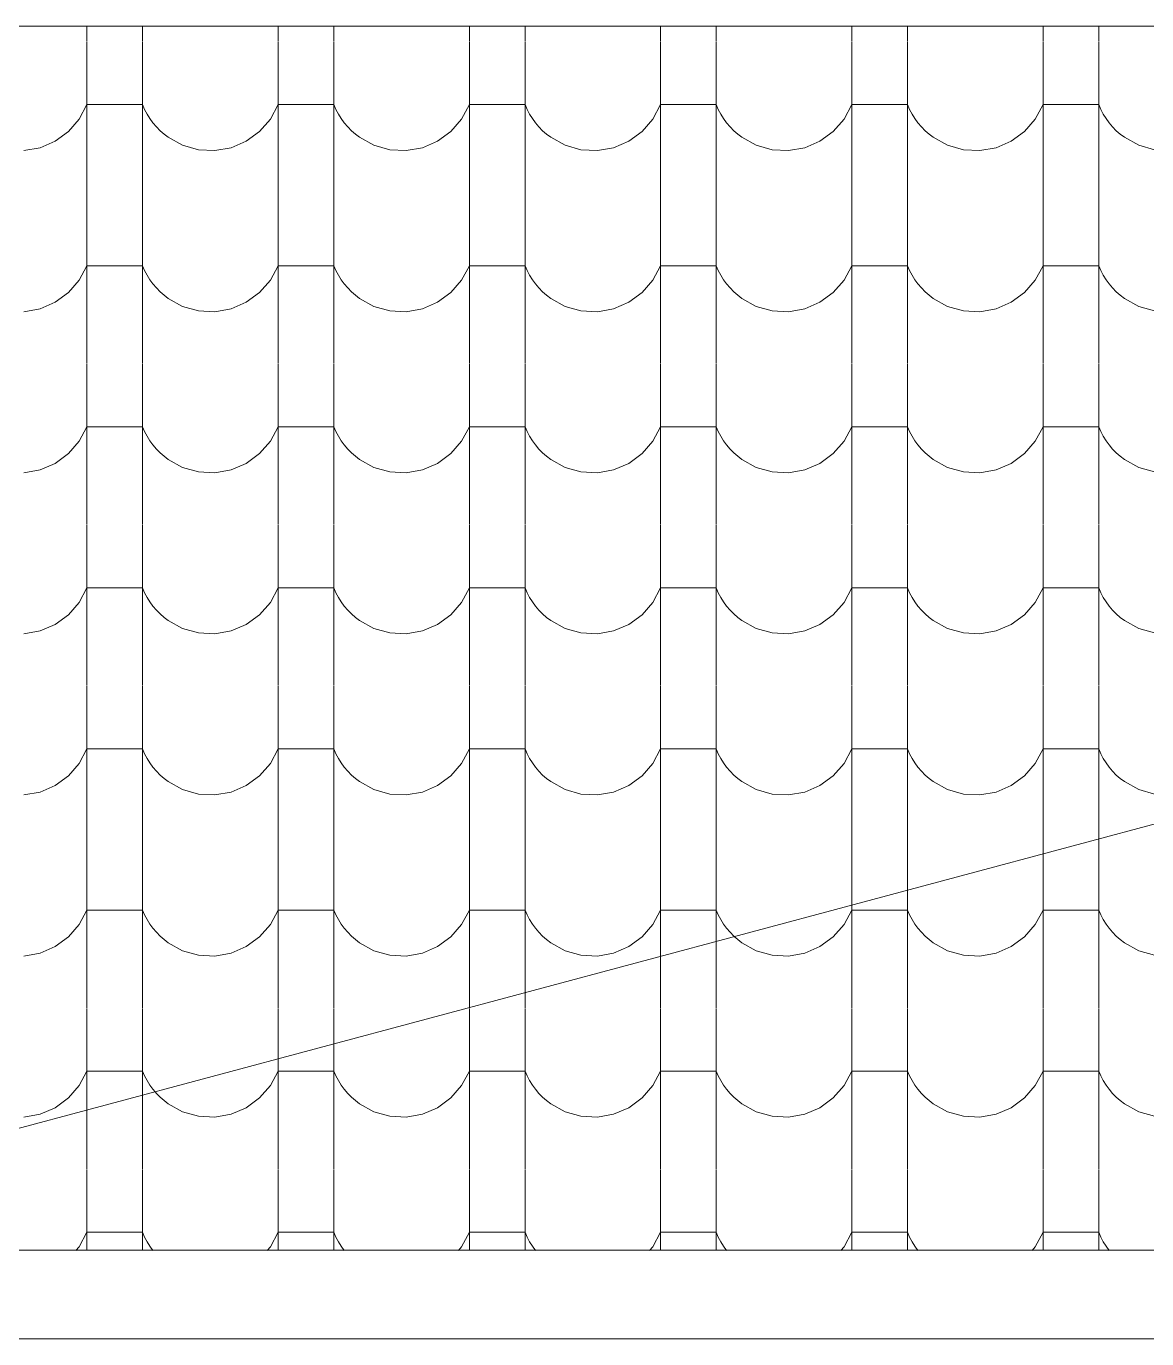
# Model space of a CAD drawing. Header units: millimetres. Extents: x 3554773 to 3850347, y -1853213 to -1653133.
# Drawn here: x 3596497 to 3600407, y -1693890 to -1689310 of the extents above; entities that cross this region are included whole.
import ezdxf

# ---------------------------------------------------------------- set-up
doc = ezdxf.new("R2010")
doc.units = ezdxf.units.MM
doc.header["$MEASUREMENT"] = 0
doc.set_wipeout_variables(frame=1)
doc.linetypes.add('Wipeout_Contour', pattern=[1000, 0, -1000])
doc.layers.add('Shell - Roof', color=7, linetype='Continuous')
doc.layers.add('Structural - Bearing', color=7, linetype='Continuous')
for name, color, linetype, lineweight, true_color in [('Shell - Roof_Pen_No__72', 7, 'Continuous', 20, 0xbf8080), ('Shell - Roof_Pen_No__92', 7, 'Continuous', 13, 0xbf8080), ('Structural - Bearing_Pen_No__87', 7, 'Continuous', 20, 0x6a6a6a)]:
    doc.layers.add(name, color=color, linetype=linetype, lineweight=lineweight, true_color=true_color)

# ---------------------------------------------------------------- blocks, each defined once
blk = doc.blocks.new('*X17', base_point=(2062354.7, -947561.6))
at = {"layer": 'Shell - Roof_Pen_No__72', "linetype": 'Continuous'}
for p, q in [((3677185.7, -1724558.6), (3677185.7, -1724571.6)), ((3677233.7, -1724558.6), (3677233.7, -1724571.6)), ((3677350.7, -1724558.6), (3677350.7, -1724571.6)), ((3677398.7, -1724558.6), (3677398.7, -1724571.6)), ((3677515.7, -1724558.6), (3677515.7, -1724571.6)), ((3677563.7, -1724558.6), (3677563.7, -1724571.6)), ((3677680.7, -1724558.6), (3677680.7, -1724571.6)), ((3677728.7, -1724558.6), (3677728.7, -1724571.6)), ((3677845.7, -1724558.6), (3677845.7, -1724571.6)), ((3677893.7, -1724558.6), (3677893.7, -1724571.6)), ((3678010.7, -1724558.6), (3678010.7, -1724571.6)), ((3678058.7, -1724558.6), (3678058.7, -1724571.6)), ((3677185.7, -1724572.1), (3677185.7, -1724710.6)), ((3677233.7, -1724572.1), (3677233.7, -1724710.6)), ((3677350.7, -1724572.1), (3677350.7, -1724710.6)), ((3677398.7, -1724572.1), (3677398.7, -1724710.6)), ((3677515.7, -1724572.1), (3677515.7, -1724710.6)), ((3677563.7, -1724572.1), (3677563.7, -1724710.6)), ((3677680.7, -1724572.1), (3677680.7, -1724710.6)), ((3677728.7, -1724572.1), (3677728.7, -1724710.6)), ((3677845.7, -1724572.1), (3677845.7, -1724710.6)), ((3677893.7, -1724572.1), (3677893.7, -1724710.6)), ((3678010.7, -1724572.1), (3678010.7, -1724710.6)), ((3678058.7, -1724572.1), (3678058.7, -1724710.6)), ((3677179, -1724638.7), (3677185.7, -1724626.2)), ((3677209.7, -1724626.2), (3677185.7, -1724626.2)), ((3677233.7, -1724626.2), (3677209.7, -1724626.2)), ((3677233.7, -1724626.2), (3677235.5, -1724630.4)), ((3677235.5, -1724630.4), (3677237.7, -1724634.4)), ((3677344, -1724638.7), (3677350.7, -1724626.2)), ((3677374.7, -1724626.2), (3677350.7, -1724626.2)), ((3677398.7, -1724626.2), (3677374.7, -1724626.2)), ((3677398.7, -1724626.2), (3677400.5, -1724630.4)), ((3677400.5, -1724630.4), (3677402.7, -1724634.4)), ((3677509, -1724638.7), (3677515.7, -1724626.2)), ((3677539.7, -1724626.2), (3677515.7, -1724626.2)), ((3677563.7, -1724626.2), (3677539.7, -1724626.2)), ((3677563.7, -1724626.2), (3677565.5, -1724630.4)), ((3677565.5, -1724630.4), (3677567.7, -1724634.4)), ((3677674, -1724638.7), (3677680.7, -1724626.2)), ((3677704.7, -1724626.2), (3677680.7, -1724626.2)), ((3677728.7, -1724626.2), (3677704.7, -1724626.2)), ((3677728.7, -1724626.2), (3677730.5, -1724630.4)), ((3677730.5, -1724630.4), (3677732.7, -1724634.4)), ((3677839, -1724638.7), (3677845.7, -1724626.2)), ((3677869.7, -1724626.2), (3677845.7, -1724626.2)), ((3677893.7, -1724626.2), (3677869.7, -1724626.2)), ((3677893.7, -1724626.2), (3677895.5, -1724630.4)), ((3677895.5, -1724630.4), (3677897.7, -1724634.4)), ((3678004, -1724638.7), (3678010.7, -1724626.2)), ((3678034.7, -1724626.2), (3678010.7, -1724626.2)), ((3678058.7, -1724626.2), (3678034.7, -1724626.2)), ((3678058.7, -1724626.2), (3678060.5, -1724630.4)), ((3678060.5, -1724630.4), (3678062.7, -1724634.4)), ((3677169.7, -1724649.4), (3677179, -1724638.7)), ((3677237.7, -1724634.4), (3677240.1, -1724638.3)), ((3677240.1, -1724638.3), (3677242.7, -1724641.9)), ((3677242.7, -1724641.9), (3677245.7, -1724645.4)), ((3677334.7, -1724649.4), (3677344, -1724638.7)), ((3677402.7, -1724634.4), (3677405.1, -1724638.3)), ((3677405.1, -1724638.3), (3677407.7, -1724641.9)), ((3677407.7, -1724641.9), (3677410.7, -1724645.4)), ((3677499.7, -1724649.4), (3677509, -1724638.7)), ((3677567.7, -1724634.4), (3677570.1, -1724638.3)), ((3677570.1, -1724638.3), (3677572.7, -1724641.9)), ((3677572.7, -1724641.9), (3677575.7, -1724645.4)), ((3677664.7, -1724649.4), (3677674, -1724638.7)), ((3677732.7, -1724634.4), (3677735.1, -1724638.3)), ((3677735.1, -1724638.3), (3677737.7, -1724641.9)), ((3677737.7, -1724641.9), (3677740.7, -1724645.4)), ((3677829.7, -1724649.4), (3677839, -1724638.7)), ((3677897.7, -1724634.4), (3677900.1, -1724638.3)), ((3677900.1, -1724638.3), (3677902.7, -1724641.9)), ((3677902.7, -1724641.9), (3677905.7, -1724645.4)), ((3677994.7, -1724649.4), (3678004, -1724638.7)), ((3678062.7, -1724634.4), (3678065.1, -1724638.3)), ((3678065.1, -1724638.3), (3678067.7, -1724641.9)), ((3678067.7, -1724641.9), (3678070.7, -1724645.4)), ((3677158.2, -1724657.8), (3677169.7, -1724649.4)), ((3677245.7, -1724645.4), (3677248.9, -1724648.7)), ((3677248.9, -1724648.7), (3677252.3, -1724651.7)), ((3677252.3, -1724651.7), (3677255.9, -1724654.4)), ((3677255.9, -1724654.4), (3677268.3, -1724661.3)), ((3677323.2, -1724657.8), (3677334.7, -1724649.4)), ((3677410.7, -1724645.4), (3677413.9, -1724648.7)), ((3677413.9, -1724648.7), (3677417.3, -1724651.7)), ((3677417.3, -1724651.7), (3677420.9, -1724654.4)), ((3677420.9, -1724654.4), (3677433.3, -1724661.3)), ((3677488.2, -1724657.8), (3677499.7, -1724649.4)), ((3677575.7, -1724645.4), (3677578.9, -1724648.7)), ((3677578.9, -1724648.7), (3677582.3, -1724651.7)), ((3677582.3, -1724651.7), (3677585.9, -1724654.4)), ((3677585.9, -1724654.4), (3677598.3, -1724661.3)), ((3677653.2, -1724657.8), (3677664.7, -1724649.4)), ((3677740.7, -1724645.4), (3677743.9, -1724648.7)), ((3677743.9, -1724648.7), (3677747.3, -1724651.7)), ((3677747.3, -1724651.7), (3677750.9, -1724654.4)), ((3677750.9, -1724654.4), (3677763.3, -1724661.3)), ((3677818.2, -1724657.8), (3677829.7, -1724649.4)), ((3677905.7, -1724645.4), (3677908.9, -1724648.7)), ((3677908.9, -1724648.7), (3677912.3, -1724651.7)), ((3677912.3, -1724651.7), (3677915.9, -1724654.4)), ((3677915.9, -1724654.4), (3677928.3, -1724661.3)), ((3677983.2, -1724657.8), (3677994.7, -1724649.4)), ((3678070.7, -1724645.4), (3678073.9, -1724648.7)), ((3678073.9, -1724648.7), (3678077.3, -1724651.7)), ((3678077.3, -1724651.7), (3678080.9, -1724654.4)), ((3678080.9, -1724654.4), (3678093.3, -1724661.3)), ((3677131.2, -1724665.9), (3677145.2, -1724663.4)), ((3677145.2, -1724663.4), (3677158.2, -1724657.8)), ((3677268.3, -1724661.3), (3677282, -1724665.1)), ((3677282, -1724665.1), (3677296.2, -1724665.9)), ((3677296.2, -1724665.9), (3677310.2, -1724663.4)), ((3677310.2, -1724663.4), (3677323.2, -1724657.8)), ((3677433.3, -1724661.3), (3677447, -1724665.1)), ((3677447, -1724665.1), (3677461.2, -1724665.9)), ((3677461.2, -1724665.9), (3677475.2, -1724663.4)), ((3677475.2, -1724663.4), (3677488.2, -1724657.8)), ((3677598.3, -1724661.3), (3677612, -1724665.1)), ((3677612, -1724665.1), (3677626.2, -1724665.9)), ((3677626.2, -1724665.9), (3677640.2, -1724663.4)), ((3677640.2, -1724663.4), (3677653.2, -1724657.8)), ((3677763.3, -1724661.3), (3677777, -1724665.1)), ((3677777, -1724665.1), (3677791.2, -1724665.9)), ((3677791.2, -1724665.9), (3677805.2, -1724663.4)), ((3677805.2, -1724663.4), (3677818.2, -1724657.8)), ((3677928.3, -1724661.3), (3677942, -1724665.1)), ((3677942, -1724665.1), (3677956.2, -1724665.9)), ((3677956.2, -1724665.9), (3677970.2, -1724663.4)), ((3677970.2, -1724663.4), (3677983.2, -1724657.8)), ((3678093.3, -1724661.3), (3678107, -1724665.1)), ((3677185.7, -1724711.1), (3677185.7, -1724849.6)), ((3677233.7, -1724711.1), (3677233.7, -1724849.6)), ((3677350.7, -1724711.1), (3677350.7, -1724849.6)), ((3677398.7, -1724711.1), (3677398.7, -1724849.6)), ((3677515.7, -1724711.1), (3677515.7, -1724849.6)), ((3677563.7, -1724711.1), (3677563.7, -1724849.6)), ((3677680.7, -1724711.1), (3677680.7, -1724849.6)), ((3677728.7, -1724711.1), (3677728.7, -1724849.6)), ((3677845.7, -1724711.1), (3677845.7, -1724849.6)), ((3677893.7, -1724711.1), (3677893.7, -1724849.6)), ((3678010.7, -1724711.1), (3678010.7, -1724849.6)), ((3678058.7, -1724711.1), (3678058.7, -1724849.6)), ((3677179, -1724777.7), (3677185.7, -1724765.2)), ((3677209.7, -1724765.2), (3677185.7, -1724765.2)), ((3677233.7, -1724765.2), (3677209.7, -1724765.2)), ((3677233.7, -1724765.2), (3677235.5, -1724769.4)), ((3677344, -1724777.7), (3677350.7, -1724765.2)), ((3677374.7, -1724765.2), (3677350.7, -1724765.2)), ((3677398.7, -1724765.2), (3677374.7, -1724765.2)), ((3677398.7, -1724765.2), (3677400.5, -1724769.4)), ((3677509, -1724777.7), (3677515.7, -1724765.2)), ((3677539.7, -1724765.2), (3677515.7, -1724765.2)), ((3677563.7, -1724765.2), (3677539.7, -1724765.2)), ((3677563.7, -1724765.2), (3677565.5, -1724769.4)), ((3677674, -1724777.7), (3677680.7, -1724765.2)), ((3677704.7, -1724765.2), (3677680.7, -1724765.2)), ((3677728.7, -1724765.2), (3677704.7, -1724765.2)), ((3677728.7, -1724765.2), (3677730.5, -1724769.4)), ((3677839, -1724777.7), (3677845.7, -1724765.2)), ((3677869.7, -1724765.2), (3677845.7, -1724765.2)), ((3677893.7, -1724765.2), (3677869.7, -1724765.2)), ((3677893.7, -1724765.2), (3677895.5, -1724769.4)), ((3678004, -1724777.7), (3678010.7, -1724765.2)), ((3678034.7, -1724765.2), (3678010.7, -1724765.2)), ((3678058.7, -1724765.2), (3678034.7, -1724765.2)), ((3678058.7, -1724765.2), (3678060.5, -1724769.4)), ((3677169.7, -1724788.4), (3677179, -1724777.7)), ((3677235.5, -1724769.4), (3677237.7, -1724773.4)), ((3677237.7, -1724773.4), (3677240.1, -1724777.3)), ((3677240.1, -1724777.3), (3677242.7, -1724780.9)), ((3677334.7, -1724788.4), (3677344, -1724777.7)), ((3677400.5, -1724769.4), (3677402.7, -1724773.4)), ((3677402.7, -1724773.4), (3677405.1, -1724777.3)), ((3677405.1, -1724777.3), (3677407.7, -1724780.9)), ((3677499.7, -1724788.4), (3677509, -1724777.7)), ((3677565.5, -1724769.4), (3677567.7, -1724773.4)), ((3677567.7, -1724773.4), (3677570.1, -1724777.3)), ((3677570.1, -1724777.3), (3677572.7, -1724780.9)), ((3677664.7, -1724788.4), (3677674, -1724777.7)), ((3677730.5, -1724769.4), (3677732.7, -1724773.4)), ((3677732.7, -1724773.4), (3677735.1, -1724777.3)), ((3677735.1, -1724777.3), (3677737.7, -1724780.9)), ((3677829.7, -1724788.4), (3677839, -1724777.7)), ((3677895.5, -1724769.4), (3677897.7, -1724773.4)), ((3677897.7, -1724773.4), (3677900.1, -1724777.3)), ((3677900.1, -1724777.3), (3677902.7, -1724780.9)), ((3677994.7, -1724788.4), (3678004, -1724777.7)), ((3678060.5, -1724769.4), (3678062.7, -1724773.4)), ((3678062.7, -1724773.4), (3678065.1, -1724777.3)), ((3678065.1, -1724777.3), (3678067.7, -1724780.9)), ((3677158.2, -1724796.8), (3677169.7, -1724788.4)), ((3677242.7, -1724780.9), (3677245.7, -1724784.4)), ((3677245.7, -1724784.4), (3677248.9, -1724787.7)), ((3677248.9, -1724787.7), (3677252.3, -1724790.7)), ((3677252.3, -1724790.7), (3677255.9, -1724793.4)), ((3677323.2, -1724796.8), (3677334.7, -1724788.4)), ((3677407.7, -1724780.9), (3677410.7, -1724784.4)), ((3677410.7, -1724784.4), (3677413.9, -1724787.7)), ((3677413.9, -1724787.7), (3677417.3, -1724790.7)), ((3677417.3, -1724790.7), (3677420.9, -1724793.4)), ((3677488.2, -1724796.8), (3677499.7, -1724788.4)), ((3677572.7, -1724780.9), (3677575.7, -1724784.4)), ((3677575.7, -1724784.4), (3677578.9, -1724787.7)), ((3677578.9, -1724787.7), (3677582.3, -1724790.7)), ((3677582.3, -1724790.7), (3677585.9, -1724793.4)), ((3677653.2, -1724796.8), (3677664.7, -1724788.4)), ((3677737.7, -1724780.9), (3677740.7, -1724784.4)), ((3677740.7, -1724784.4), (3677743.9, -1724787.7)), ((3677743.9, -1724787.7), (3677747.3, -1724790.7)), ((3677747.3, -1724790.7), (3677750.9, -1724793.4)), ((3677818.2, -1724796.8), (3677829.7, -1724788.4)), ((3677902.7, -1724780.9), (3677905.7, -1724784.4)), ((3677905.7, -1724784.4), (3677908.9, -1724787.7)), ((3677908.9, -1724787.7), (3677912.3, -1724790.7)), ((3677912.3, -1724790.7), (3677915.9, -1724793.4)), ((3677983.2, -1724796.8), (3677994.7, -1724788.4)), ((3678067.7, -1724780.9), (3678070.7, -1724784.4)), ((3678070.7, -1724784.4), (3678073.9, -1724787.7)), ((3678073.9, -1724787.7), (3678077.3, -1724790.7)), ((3678077.3, -1724790.7), (3678080.9, -1724793.4)), ((3677131.2, -1724804.9), (3677145.2, -1724802.4)), ((3677145.2, -1724802.4), (3677158.2, -1724796.8)), ((3677255.9, -1724793.4), (3677268.3, -1724800.3)), ((3677268.3, -1724800.3), (3677282, -1724804.1)), ((3677296.2, -1724804.9), (3677310.2, -1724802.4)), ((3677310.2, -1724802.4), (3677323.2, -1724796.8)), ((3677420.9, -1724793.4), (3677433.3, -1724800.3)), ((3677433.3, -1724800.3), (3677447, -1724804.1)), ((3677461.2, -1724804.9), (3677475.2, -1724802.4)), ((3677475.2, -1724802.4), (3677488.2, -1724796.8)), ((3677585.9, -1724793.4), (3677598.3, -1724800.3)), ((3677598.3, -1724800.3), (3677612, -1724804.1)), ((3677626.2, -1724804.9), (3677640.2, -1724802.4)), ((3677640.2, -1724802.4), (3677653.2, -1724796.8)), ((3677750.9, -1724793.4), (3677763.3, -1724800.3)), ((3677763.3, -1724800.3), (3677777, -1724804.1)), ((3677791.2, -1724804.9), (3677805.2, -1724802.4)), ((3677805.2, -1724802.4), (3677818.2, -1724796.8)), ((3677915.9, -1724793.4), (3677928.3, -1724800.3)), ((3677928.3, -1724800.3), (3677942, -1724804.1)), ((3677956.2, -1724804.9), (3677970.2, -1724802.4)), ((3677970.2, -1724802.4), (3677983.2, -1724796.8)), ((3678080.9, -1724793.4), (3678093.3, -1724800.3)), ((3678093.3, -1724800.3), (3678107, -1724804.1)), ((3677282, -1724804.1), (3677296.2, -1724804.9)), ((3677447, -1724804.1), (3677461.2, -1724804.9)), ((3677612, -1724804.1), (3677626.2, -1724804.9)), ((3677777, -1724804.1), (3677791.2, -1724804.9)), ((3677942, -1724804.1), (3677956.2, -1724804.9)), ((3677185.7, -1724850.1), (3677185.7, -1724988.6)), ((3677233.7, -1724850.1), (3677233.7, -1724988.6)), ((3677350.7, -1724850.1), (3677350.7, -1724988.6)), ((3677398.7, -1724850.1), (3677398.7, -1724988.6)), ((3677515.7, -1724850.1), (3677515.7, -1724988.6)), ((3677563.7, -1724850.1), (3677563.7, -1724988.6)), ((3677680.7, -1724850.1), (3677680.7, -1724988.6)), ((3677728.7, -1724850.1), (3677728.7, -1724988.6)), ((3677845.7, -1724850.1), (3677845.7, -1724988.6)), ((3677893.7, -1724850.1), (3677893.7, -1724988.6)), ((3678010.7, -1724850.1), (3678010.7, -1724988.6)), ((3678058.7, -1724850.1), (3678058.7, -1724988.6)), ((3677179, -1724916.7), (3677185.7, -1724904.2)), ((3677209.7, -1724904.2), (3677185.7, -1724904.2)), ((3677233.7, -1724904.2), (3677209.7, -1724904.2)), ((3677233.7, -1724904.2), (3677235.5, -1724908.4)), ((3677344, -1724916.7), (3677350.7, -1724904.2)), ((3677374.7, -1724904.2), (3677350.7, -1724904.2)), ((3677398.7, -1724904.2), (3677374.7, -1724904.2)), ((3677398.7, -1724904.2), (3677400.5, -1724908.4)), ((3677509, -1724916.7), (3677515.7, -1724904.2)), ((3677539.7, -1724904.2), (3677515.7, -1724904.2)), ((3677563.7, -1724904.2), (3677539.7, -1724904.2)), ((3677563.7, -1724904.2), (3677565.5, -1724908.4)), ((3677674, -1724916.7), (3677680.7, -1724904.2)), ((3677704.7, -1724904.2), (3677680.7, -1724904.2)), ((3677728.7, -1724904.2), (3677704.7, -1724904.2)), ((3677728.7, -1724904.2), (3677730.5, -1724908.4)), ((3677839, -1724916.7), (3677845.7, -1724904.2)), ((3677869.7, -1724904.2), (3677845.7, -1724904.2)), ((3677893.7, -1724904.2), (3677869.7, -1724904.2)), ((3677893.7, -1724904.2), (3677895.5, -1724908.4)), ((3678004, -1724916.7), (3678010.7, -1724904.2)), ((3678034.7, -1724904.2), (3678010.7, -1724904.2)), ((3678058.7, -1724904.2), (3678034.7, -1724904.2)), ((3678058.7, -1724904.2), (3678060.5, -1724908.4)), ((3677235.5, -1724908.4), (3677237.7, -1724912.4)), ((3677237.7, -1724912.4), (3677240.1, -1724916.3)), ((3677400.5, -1724908.4), (3677402.7, -1724912.4)), ((3677402.7, -1724912.4), (3677405.1, -1724916.3)), ((3677565.5, -1724908.4), (3677567.7, -1724912.4)), ((3677567.7, -1724912.4), (3677570.1, -1724916.3)), ((3677730.5, -1724908.4), (3677732.7, -1724912.4)), ((3677732.7, -1724912.4), (3677735.1, -1724916.3)), ((3677895.5, -1724908.4), (3677897.7, -1724912.4)), ((3677897.7, -1724912.4), (3677900.1, -1724916.3)), ((3678060.5, -1724908.4), (3678062.7, -1724912.4)), ((3678062.7, -1724912.4), (3678065.1, -1724916.3)), ((3677158.2, -1724935.8), (3677169.7, -1724927.4)), ((3677169.7, -1724927.4), (3677179, -1724916.7)), ((3677240.1, -1724916.3), (3677242.7, -1724919.9)), ((3677242.7, -1724919.9), (3677245.7, -1724923.4)), ((3677245.7, -1724923.4), (3677248.9, -1724926.7)), ((3677248.9, -1724926.7), (3677252.3, -1724929.7)), ((3677323.2, -1724935.8), (3677334.7, -1724927.4)), ((3677334.7, -1724927.4), (3677344, -1724916.7)), ((3677405.1, -1724916.3), (3677407.7, -1724919.9)), ((3677407.7, -1724919.9), (3677410.7, -1724923.4)), ((3677410.7, -1724923.4), (3677413.9, -1724926.7)), ((3677413.9, -1724926.7), (3677417.3, -1724929.7)), ((3677488.2, -1724935.8), (3677499.7, -1724927.4)), ((3677499.7, -1724927.4), (3677509, -1724916.7)), ((3677570.1, -1724916.3), (3677572.7, -1724919.9)), ((3677572.7, -1724919.9), (3677575.7, -1724923.4)), ((3677575.7, -1724923.4), (3677578.9, -1724926.7)), ((3677578.9, -1724926.7), (3677582.3, -1724929.7)), ((3677653.2, -1724935.8), (3677664.7, -1724927.4)), ((3677664.7, -1724927.4), (3677674, -1724916.7)), ((3677735.1, -1724916.3), (3677737.7, -1724919.9)), ((3677737.7, -1724919.9), (3677740.7, -1724923.4)), ((3677740.7, -1724923.4), (3677743.9, -1724926.7)), ((3677743.9, -1724926.7), (3677747.3, -1724929.7)), ((3677818.2, -1724935.8), (3677829.7, -1724927.4)), ((3677829.7, -1724927.4), (3677839, -1724916.7)), ((3677900.1, -1724916.3), (3677902.7, -1724919.9)), ((3677902.7, -1724919.9), (3677905.7, -1724923.4)), ((3677905.7, -1724923.4), (3677908.9, -1724926.7)), ((3677908.9, -1724926.7), (3677912.3, -1724929.7)), ((3677983.2, -1724935.8), (3677994.7, -1724927.4)), ((3677994.7, -1724927.4), (3678004, -1724916.7)), ((3678065.1, -1724916.3), (3678067.7, -1724919.9)), ((3678067.7, -1724919.9), (3678070.7, -1724923.4)), ((3678070.7, -1724923.4), (3678073.9, -1724926.7)), ((3678073.9, -1724926.7), (3678077.3, -1724929.7)), ((3677145.2, -1724941.4), (3677158.2, -1724935.8)), ((3677252.3, -1724929.7), (3677255.9, -1724932.4)), ((3677255.9, -1724932.4), (3677268.3, -1724939.3)), ((3677310.2, -1724941.4), (3677323.2, -1724935.8)), ((3677417.3, -1724929.7), (3677420.9, -1724932.4)), ((3677420.9, -1724932.4), (3677433.3, -1724939.3)), ((3677475.2, -1724941.4), (3677488.2, -1724935.8)), ((3677582.3, -1724929.7), (3677585.9, -1724932.4)), ((3677585.9, -1724932.4), (3677598.3, -1724939.3)), ((3677640.2, -1724941.4), (3677653.2, -1724935.8)), ((3677747.3, -1724929.7), (3677750.9, -1724932.4)), ((3677750.9, -1724932.4), (3677763.3, -1724939.3)), ((3677805.2, -1724941.4), (3677818.2, -1724935.8)), ((3677912.3, -1724929.7), (3677915.9, -1724932.4)), ((3677915.9, -1724932.4), (3677928.3, -1724939.3)), ((3677970.2, -1724941.4), (3677983.2, -1724935.8)), ((3678077.3, -1724929.7), (3678080.9, -1724932.4)), ((3678080.9, -1724932.4), (3678093.3, -1724939.3)), ((3677131.2, -1724943.9), (3677145.2, -1724941.4)), ((3677268.3, -1724939.3), (3677282, -1724943.1)), ((3677282, -1724943.1), (3677296.2, -1724943.9)), ((3677296.2, -1724943.9), (3677310.2, -1724941.4)), ((3677433.3, -1724939.3), (3677447, -1724943.1)), ((3677447, -1724943.1), (3677461.2, -1724943.9)), ((3677461.2, -1724943.9), (3677475.2, -1724941.4)), ((3677598.3, -1724939.3), (3677612, -1724943.1)), ((3677612, -1724943.1), (3677626.2, -1724943.9)), ((3677626.2, -1724943.9), (3677640.2, -1724941.4)), ((3677763.3, -1724939.3), (3677777, -1724943.1)), ((3677777, -1724943.1), (3677791.2, -1724943.9)), ((3677791.2, -1724943.9), (3677805.2, -1724941.4)), ((3677928.3, -1724939.3), (3677942, -1724943.1)), ((3677942, -1724943.1), (3677956.2, -1724943.9)), ((3677956.2, -1724943.9), (3677970.2, -1724941.4)), ((3678093.3, -1724939.3), (3678107, -1724943.1)), ((3677185.7, -1724989.1), (3677185.7, -1725127.6)), ((3677233.7, -1724989.1), (3677233.7, -1725127.6)), ((3677350.7, -1724989.1), (3677350.7, -1725127.6)), ((3677398.7, -1724989.1), (3677398.7, -1725127.6)), ((3677515.7, -1724989.1), (3677515.7, -1725127.6)), ((3677563.7, -1724989.1), (3677563.7, -1725127.6)), ((3677680.7, -1724989.1), (3677680.7, -1725127.6)), ((3677728.7, -1724989.1), (3677728.7, -1725127.6)), ((3677845.7, -1724989.1), (3677845.7, -1725127.6)), ((3677893.7, -1724989.1), (3677893.7, -1725127.6)), ((3678010.7, -1724989.1), (3678010.7, -1725127.6)), ((3678058.7, -1724989.1), (3678058.7, -1725127.6)), ((3677179, -1725055.7), (3677185.7, -1725043.2)), ((3677209.7, -1725043.2), (3677185.7, -1725043.2)), ((3677233.7, -1725043.2), (3677209.7, -1725043.2)), ((3677233.7, -1725043.2), (3677235.5, -1725047.4)), ((3677235.5, -1725047.4), (3677237.7, -1725051.4)), ((3677237.7, -1725051.4), (3677240.1, -1725055.3)), ((3677344, -1725055.7), (3677350.7, -1725043.2)), ((3677374.7, -1725043.2), (3677350.7, -1725043.2)), ((3677398.7, -1725043.2), (3677374.7, -1725043.2)), ((3677398.7, -1725043.2), (3677400.5, -1725047.4)), ((3677400.5, -1725047.4), (3677402.7, -1725051.4)), ((3677402.7, -1725051.4), (3677405.1, -1725055.3)), ((3677509, -1725055.7), (3677515.7, -1725043.2)), ((3677539.7, -1725043.2), (3677515.7, -1725043.2)), ((3677563.7, -1725043.2), (3677539.7, -1725043.2)), ((3677563.7, -1725043.2), (3677565.5, -1725047.4)), ((3677565.5, -1725047.4), (3677567.7, -1725051.4)), ((3677567.7, -1725051.4), (3677570.1, -1725055.3)), ((3677674, -1725055.7), (3677680.7, -1725043.2)), ((3677704.7, -1725043.2), (3677680.7, -1725043.2)), ((3677728.7, -1725043.2), (3677704.7, -1725043.2)), ((3677728.7, -1725043.2), (3677730.5, -1725047.4)), ((3677730.5, -1725047.4), (3677732.7, -1725051.4)), ((3677732.7, -1725051.4), (3677735.1, -1725055.3)), ((3677839, -1725055.7), (3677845.7, -1725043.2)), ((3677869.7, -1725043.2), (3677845.7, -1725043.2)), ((3677893.7, -1725043.2), (3677869.7, -1725043.2)), ((3677893.7, -1725043.2), (3677895.5, -1725047.4)), ((3677895.5, -1725047.4), (3677897.7, -1725051.4)), ((3677897.7, -1725051.4), (3677900.1, -1725055.3)), ((3678004, -1725055.7), (3678010.7, -1725043.2)), ((3678034.7, -1725043.2), (3678010.7, -1725043.2)), ((3678058.7, -1725043.2), (3678034.7, -1725043.2)), ((3678058.7, -1725043.2), (3678060.5, -1725047.4)), ((3678060.5, -1725047.4), (3678062.7, -1725051.4)), ((3678062.7, -1725051.4), (3678065.1, -1725055.3)), ((3677169.7, -1725066.4), (3677179, -1725055.7)), ((3677240.1, -1725055.3), (3677242.7, -1725058.9)), ((3677242.7, -1725058.9), (3677245.7, -1725062.4)), ((3677245.7, -1725062.4), (3677248.9, -1725065.7)), ((3677334.7, -1725066.4), (3677344, -1725055.7)), ((3677405.1, -1725055.3), (3677407.7, -1725058.9)), ((3677407.7, -1725058.9), (3677410.7, -1725062.4)), ((3677410.7, -1725062.4), (3677413.9, -1725065.7)), ((3677499.7, -1725066.4), (3677509, -1725055.7)), ((3677570.1, -1725055.3), (3677572.7, -1725058.9)), ((3677572.7, -1725058.9), (3677575.7, -1725062.4)), ((3677575.7, -1725062.4), (3677578.9, -1725065.7)), ((3677664.7, -1725066.4), (3677674, -1725055.7)), ((3677735.1, -1725055.3), (3677737.7, -1725058.9)), ((3677737.7, -1725058.9), (3677740.7, -1725062.4)), ((3677740.7, -1725062.4), (3677743.9, -1725065.7)), ((3677829.7, -1725066.4), (3677839, -1725055.7)), ((3677900.1, -1725055.3), (3677902.7, -1725058.9)), ((3677902.7, -1725058.9), (3677905.7, -1725062.4)), ((3677905.7, -1725062.4), (3677908.9, -1725065.7)), ((3677994.7, -1725066.4), (3678004, -1725055.7)), ((3678065.1, -1725055.3), (3678067.7, -1725058.9)), ((3678067.7, -1725058.9), (3678070.7, -1725062.4)), ((3678070.7, -1725062.4), (3678073.9, -1725065.7)), ((3677158.2, -1725074.8), (3677169.7, -1725066.4)), ((3677248.9, -1725065.7), (3677252.3, -1725068.7)), ((3677252.3, -1725068.7), (3677255.9, -1725071.4)), ((3677255.9, -1725071.4), (3677268.3, -1725078.3)), ((3677323.2, -1725074.8), (3677334.7, -1725066.4)), ((3677413.9, -1725065.7), (3677417.3, -1725068.7)), ((3677417.3, -1725068.7), (3677420.9, -1725071.4)), ((3677420.9, -1725071.4), (3677433.3, -1725078.3)), ((3677488.2, -1725074.8), (3677499.7, -1725066.4)), ((3677578.9, -1725065.7), (3677582.3, -1725068.7)), ((3677582.3, -1725068.7), (3677585.9, -1725071.4)), ((3677585.9, -1725071.4), (3677598.3, -1725078.3)), ((3677653.2, -1725074.8), (3677664.7, -1725066.4)), ((3677743.9, -1725065.7), (3677747.3, -1725068.7)), ((3677747.3, -1725068.7), (3677750.9, -1725071.4)), ((3677750.9, -1725071.4), (3677763.3, -1725078.3)), ((3677818.2, -1725074.8), (3677829.7, -1725066.4)), ((3677908.9, -1725065.7), (3677912.3, -1725068.7)), ((3677912.3, -1725068.7), (3677915.9, -1725071.4)), ((3677915.9, -1725071.4), (3677928.3, -1725078.3)), ((3677983.2, -1725074.8), (3677994.7, -1725066.4)), ((3678073.9, -1725065.7), (3678077.3, -1725068.7)), ((3678077.3, -1725068.7), (3678080.9, -1725071.4)), ((3678080.9, -1725071.4), (3678093.3, -1725078.3)), ((3677131.2, -1725082.9), (3677145.2, -1725080.4)), ((3677145.2, -1725080.4), (3677158.2, -1725074.8)), ((3677268.3, -1725078.3), (3677282, -1725082.1)), ((3677282, -1725082.1), (3677296.2, -1725082.9)), ((3677296.2, -1725082.9), (3677310.2, -1725080.4)), ((3677310.2, -1725080.4), (3677323.2, -1725074.8)), ((3677433.3, -1725078.3), (3677447, -1725082.1)), ((3677447, -1725082.1), (3677461.2, -1725082.9)), ((3677461.2, -1725082.9), (3677475.2, -1725080.4)), ((3677475.2, -1725080.4), (3677488.2, -1725074.8)), ((3677598.3, -1725078.3), (3677612, -1725082.1)), ((3677612, -1725082.1), (3677626.2, -1725082.9)), ((3677626.2, -1725082.9), (3677640.2, -1725080.4)), ((3677640.2, -1725080.4), (3677653.2, -1725074.8)), ((3677763.3, -1725078.3), (3677777, -1725082.1)), ((3677777, -1725082.1), (3677791.2, -1725082.9)), ((3677791.2, -1725082.9), (3677805.2, -1725080.4)), ((3677805.2, -1725080.4), (3677818.2, -1725074.8)), ((3677928.3, -1725078.3), (3677942, -1725082.1)), ((3677942, -1725082.1), (3677956.2, -1725082.9)), ((3677956.2, -1725082.9), (3677970.2, -1725080.4)), ((3677970.2, -1725080.4), (3677983.2, -1725074.8)), ((3678093.3, -1725078.3), (3678107, -1725082.1)), ((3677185.7, -1725128.1), (3677185.7, -1725266.6)), ((3677233.7, -1725128.1), (3677233.7, -1725266.6)), ((3677350.7, -1725128.1), (3677350.7, -1725266.6)), ((3677398.7, -1725128.1), (3677398.7, -1725266.6)), ((3677515.7, -1725128.1), (3677515.7, -1725266.6)), ((3677563.7, -1725128.1), (3677563.7, -1725266.6)), ((3677680.7, -1725128.1), (3677680.7, -1725266.6)), ((3677728.7, -1725128.1), (3677728.7, -1725266.6)), ((3677845.7, -1725128.1), (3677845.7, -1725266.6)), ((3677893.7, -1725128.1), (3677893.7, -1725266.6)), ((3678010.7, -1725128.1), (3678010.7, -1725266.6)), ((3678058.7, -1725128.1), (3678058.7, -1725259.8)), ((3677179, -1725194.7), (3677185.7, -1725182.2)), ((3677209.7, -1725182.2), (3677185.7, -1725182.2)), ((3677233.7, -1725182.2), (3677209.7, -1725182.2)), ((3677233.7, -1725182.2), (3677235.5, -1725186.4)), ((3677235.5, -1725186.4), (3677237.7, -1725190.4)), ((3677344, -1725194.7), (3677350.7, -1725182.2)), ((3677374.7, -1725182.2), (3677350.7, -1725182.2)), ((3677398.7, -1725182.2), (3677374.7, -1725182.2)), ((3677398.7, -1725182.2), (3677400.5, -1725186.4)), ((3677400.5, -1725186.4), (3677402.7, -1725190.4)), ((3677509, -1725194.7), (3677515.7, -1725182.2)), ((3677539.7, -1725182.2), (3677515.7, -1725182.2)), ((3677563.7, -1725182.2), (3677539.7, -1725182.2)), ((3677563.7, -1725182.2), (3677565.5, -1725186.4)), ((3677565.5, -1725186.4), (3677567.7, -1725190.4)), ((3677674, -1725194.7), (3677680.7, -1725182.2)), ((3677704.7, -1725182.2), (3677680.7, -1725182.2)), ((3677728.7, -1725182.2), (3677704.7, -1725182.2)), ((3677728.7, -1725182.2), (3677730.5, -1725186.4)), ((3677730.5, -1725186.4), (3677732.7, -1725190.4)), ((3677839, -1725194.7), (3677845.7, -1725182.2)), ((3677869.7, -1725182.2), (3677845.7, -1725182.2)), ((3677893.7, -1725182.2), (3677869.7, -1725182.2)), ((3677893.7, -1725182.2), (3677895.5, -1725186.4)), ((3677895.5, -1725186.4), (3677897.7, -1725190.4)), ((3678004, -1725194.7), (3678010.7, -1725182.2)), ((3678034.7, -1725182.2), (3678010.7, -1725182.2)), ((3678058.7, -1725182.2), (3678034.7, -1725182.2)), ((3678058.7, -1725182.2), (3678060.5, -1725186.4)), ((3678060.5, -1725186.4), (3678062.7, -1725190.4)), ((3677169.7, -1725205.4), (3677179, -1725194.7)), ((3677237.7, -1725190.4), (3677240.1, -1725194.3)), ((3677240.1, -1725194.3), (3677242.7, -1725197.9)), ((3677242.7, -1725197.9), (3677245.7, -1725201.4)), ((3677334.7, -1725205.4), (3677344, -1725194.7)), ((3677402.7, -1725190.4), (3677405.1, -1725194.3)), ((3677405.1, -1725194.3), (3677407.7, -1725197.9)), ((3677407.7, -1725197.9), (3677410.7, -1725201.4)), ((3677499.7, -1725205.4), (3677509, -1725194.7)), ((3677567.7, -1725190.4), (3677570.1, -1725194.3)), ((3677570.1, -1725194.3), (3677572.7, -1725197.9)), ((3677572.7, -1725197.9), (3677575.7, -1725201.4)), ((3677664.7, -1725205.4), (3677674, -1725194.7)), ((3677732.7, -1725190.4), (3677735.1, -1725194.3)), ((3677735.1, -1725194.3), (3677737.7, -1725197.9)), ((3677737.7, -1725197.9), (3677740.7, -1725201.4)), ((3677829.7, -1725205.4), (3677839, -1725194.7)), ((3677897.7, -1725190.4), (3677900.1, -1725194.3)), ((3677900.1, -1725194.3), (3677902.7, -1725197.9)), ((3677902.7, -1725197.9), (3677905.7, -1725201.4)), ((3677994.7, -1725205.4), (3678004, -1725194.7)), ((3678062.7, -1725190.4), (3678065.1, -1725194.3)), ((3678065.1, -1725194.3), (3678067.7, -1725197.9)), ((3678067.7, -1725197.9), (3678070.7, -1725201.4)), ((3677158.2, -1725213.8), (3677169.7, -1725205.4)), ((3677245.7, -1725201.4), (3677248.9, -1725204.7)), ((3677248.9, -1725204.7), (3677252.3, -1725207.7)), ((3677252.3, -1725207.7), (3677255.9, -1725210.4)), ((3677255.9, -1725210.4), (3677268.3, -1725217.3)), ((3677323.2, -1725213.8), (3677334.7, -1725205.4)), ((3677410.7, -1725201.4), (3677413.9, -1725204.7)), ((3677413.9, -1725204.7), (3677417.3, -1725207.7)), ((3677417.3, -1725207.7), (3677420.9, -1725210.4)), ((3677420.9, -1725210.4), (3677433.3, -1725217.3)), ((3677488.2, -1725213.8), (3677499.7, -1725205.4)), ((3677575.7, -1725201.4), (3677578.9, -1725204.7)), ((3677578.9, -1725204.7), (3677582.3, -1725207.7)), ((3677582.3, -1725207.7), (3677585.9, -1725210.4)), ((3677585.9, -1725210.4), (3677598.3, -1725217.3)), ((3677653.2, -1725213.8), (3677664.7, -1725205.4)), ((3677740.7, -1725201.4), (3677743.9, -1725204.7)), ((3677743.9, -1725204.7), (3677747.3, -1725207.7)), ((3677747.3, -1725207.7), (3677750.9, -1725210.4)), ((3677750.9, -1725210.4), (3677763.3, -1725217.3)), ((3677818.2, -1725213.8), (3677829.7, -1725205.4)), ((3677905.7, -1725201.4), (3677908.9, -1725204.7)), ((3677908.9, -1725204.7), (3677912.3, -1725207.7)), ((3677912.3, -1725207.7), (3677915.9, -1725210.4)), ((3677915.9, -1725210.4), (3677928.3, -1725217.3)), ((3677983.2, -1725213.8), (3677994.7, -1725205.4)), ((3678070.7, -1725201.4), (3678073.9, -1725204.7)), ((3678073.9, -1725204.7), (3678077.3, -1725207.7)), ((3678077.3, -1725207.7), (3678080.9, -1725210.4)), ((3678080.9, -1725210.4), (3678093.3, -1725217.3)), ((3677131.2, -1725221.9), (3677145.2, -1725219.4)), ((3677145.2, -1725219.4), (3677158.2, -1725213.8)), ((3677268.3, -1725217.3), (3677282, -1725221.1)), ((3677282, -1725221.1), (3677296.2, -1725221.9)), ((3677296.2, -1725221.9), (3677310.2, -1725219.4)), ((3677310.2, -1725219.4), (3677323.2, -1725213.8)), ((3677433.3, -1725217.3), (3677447, -1725221.1)), ((3677447, -1725221.1), (3677461.2, -1725221.9)), ((3677461.2, -1725221.9), (3677475.2, -1725219.4)), ((3677475.2, -1725219.4), (3677488.2, -1725213.8)), ((3677598.3, -1725217.3), (3677612, -1725221.1)), ((3677612, -1725221.1), (3677626.2, -1725221.9)), ((3677626.2, -1725221.9), (3677640.2, -1725219.4)), ((3677640.2, -1725219.4), (3677653.2, -1725213.8)), ((3677763.3, -1725217.3), (3677777, -1725221.1)), ((3677777, -1725221.1), (3677791.2, -1725221.9)), ((3677791.2, -1725221.9), (3677805.2, -1725219.4)), ((3677805.2, -1725219.4), (3677818.2, -1725213.8)), ((3677928.3, -1725217.3), (3677942, -1725221.1)), ((3677942, -1725221.1), (3677956.2, -1725221.9)), ((3677956.2, -1725221.9), (3677970.2, -1725219.4)), ((3677970.2, -1725219.4), (3677983.2, -1725213.8)), ((3678093.3, -1725217.3), (3678107, -1725221.1)), ((3677185.7, -1725267.1), (3677185.7, -1725405.6)), ((3677233.7, -1725267.1), (3677233.7, -1725405.6)), ((3677350.7, -1725267.1), (3677350.7, -1725405.6)), ((3677398.7, -1725267.1), (3677398.7, -1725405.6)), ((3677515.7, -1725267.1), (3677515.7, -1725405.3)), ((3677563.7, -1725267.1), (3677563.7, -1725392.4)), ((3677680.7, -1725267.1), (3677680.7, -1725361.1)), ((3677728.7, -1725267.1), (3677728.7, -1725348.2)), ((3677845.7, -1725267.1), (3677845.7, -1725316.9)), ((3677893.7, -1725267.1), (3677893.7, -1725304)), ((3678010.7, -1725267.1), (3678010.7, -1725272.7)), ((3677179, -1725333.7), (3677185.7, -1725321.2)), ((3677209.7, -1725321.2), (3677185.7, -1725321.2)), ((3677233.7, -1725321.2), (3677209.7, -1725321.2)), ((3677233.7, -1725321.2), (3677235.5, -1725325.4)), ((3677344, -1725333.7), (3677350.7, -1725321.2)), ((3677374.7, -1725321.2), (3677350.7, -1725321.2)), ((3677398.7, -1725321.2), (3677374.7, -1725321.2)), ((3677398.7, -1725321.2), (3677400.5, -1725325.4)), ((3677509, -1725333.7), (3677515.7, -1725321.2)), ((3677539.7, -1725321.2), (3677515.7, -1725321.2)), ((3677563.7, -1725321.2), (3677539.7, -1725321.2)), ((3677563.7, -1725321.2), (3677565.5, -1725325.4)), ((3677674, -1725333.7), (3677680.7, -1725321.2)), ((3677704.7, -1725321.2), (3677680.7, -1725321.2)), ((3677728.7, -1725321.2), (3677704.7, -1725321.2)), ((3677728.7, -1725321.2), (3677730.5, -1725325.4)), ((3677169.7, -1725344.4), (3677179, -1725333.7)), ((3677235.5, -1725325.4), (3677237.7, -1725329.4)), ((3677237.7, -1725329.4), (3677240.1, -1725333.3)), ((3677240.1, -1725333.3), (3677242.7, -1725336.9)), ((3677334.7, -1725344.4), (3677344, -1725333.7)), ((3677400.5, -1725325.4), (3677402.7, -1725329.4)), ((3677402.7, -1725329.4), (3677405.1, -1725333.3)), ((3677405.1, -1725333.3), (3677407.7, -1725336.9)), ((3677499.7, -1725344.4), (3677509, -1725333.7)), ((3677565.5, -1725325.4), (3677567.7, -1725329.4)), ((3677567.7, -1725329.4), (3677570.1, -1725333.3)), ((3677570.1, -1725333.3), (3677572.7, -1725336.9)), ((3677664.7, -1725344.4), (3677674, -1725333.7)), ((3677730.5, -1725325.4), (3677732.7, -1725329.4)), ((3677732.7, -1725329.4), (3677735.1, -1725333.3)), ((3677735.1, -1725333.3), (3677737.7, -1725336.9)), ((3677158.2, -1725352.8), (3677169.7, -1725344.4)), ((3677242.7, -1725336.9), (3677245.7, -1725340.4)), ((3677245.7, -1725340.4), (3677248.9, -1725343.7)), ((3677248.9, -1725343.7), (3677252.3, -1725346.7)), ((3677323.2, -1725352.8), (3677334.7, -1725344.4)), ((3677407.7, -1725336.9), (3677410.7, -1725340.4)), ((3677410.7, -1725340.4), (3677413.9, -1725343.7)), ((3677413.9, -1725343.7), (3677417.3, -1725346.7)), ((3677488.2, -1725352.8), (3677499.7, -1725344.4)), ((3677572.7, -1725336.9), (3677575.7, -1725340.4)), ((3677575.7, -1725340.4), (3677578.9, -1725343.7)), ((3677578.9, -1725343.7), (3677582.3, -1725346.7)), ((3677653.2, -1725352.8), (3677664.7, -1725344.4)), ((3677737.7, -1725336.9), (3677740.7, -1725340.4)), ((3677740.7, -1725340.4), (3677743.9, -1725343.7)), ((3677743.9, -1725343.7), (3677744.3, -1725344)), ((3677145.2, -1725358.4), (3677158.2, -1725352.8)), ((3677252.3, -1725346.7), (3677255.9, -1725349.4)), ((3677255.9, -1725349.4), (3677268.3, -1725356.3)), ((3677268.3, -1725356.3), (3677282, -1725360.1)), ((3677310.2, -1725358.4), (3677323.2, -1725352.8)), ((3677417.3, -1725346.7), (3677420.9, -1725349.4)), ((3677420.9, -1725349.4), (3677433.3, -1725356.3)), ((3677433.3, -1725356.3), (3677447, -1725360.1)), ((3677475.2, -1725358.4), (3677488.2, -1725352.8)), ((3677582.3, -1725346.7), (3677585.9, -1725349.4)), ((3677585.9, -1725349.4), (3677598.3, -1725356.3)), ((3677598.3, -1725356.3), (3677612, -1725360.1)), ((3677640.2, -1725358.4), (3677653.2, -1725352.8)), ((3677131.2, -1725360.9), (3677145.2, -1725358.4)), ((3677282, -1725360.1), (3677296.2, -1725360.9)), ((3677296.2, -1725360.9), (3677310.2, -1725358.4)), ((3677447, -1725360.1), (3677461.2, -1725360.9)), ((3677461.2, -1725360.9), (3677475.2, -1725358.4)), ((3677612, -1725360.1), (3677626.2, -1725360.9)), ((3677626.2, -1725360.9), (3677640.2, -1725358.4)), ((3677185.7, -1725406.1), (3677185.7, -1725493.7)), ((3677233.7, -1725406.1), (3677233.7, -1725480.8)), ((3677350.7, -1725406.1), (3677350.7, -1725449.5)), ((3677398.7, -1725406.1), (3677398.7, -1725436.6)), ((3677179, -1725472.7), (3677185.7, -1725460.2)), ((3677209.7, -1725460.2), (3677185.7, -1725460.2)), ((3677233.7, -1725460.2), (3677209.7, -1725460.2)), ((3677233.7, -1725460.2), (3677235.5, -1725464.4)), ((3677235.5, -1725464.4), (3677237.7, -1725468.4)), ((3677237.7, -1725468.4), (3677240.1, -1725472.3)), ((3677169.7, -1725483.4), (3677179, -1725472.7)), ((3677240.1, -1725472.3), (3677242.7, -1725475.9)), ((3677242.7, -1725475.9), (3677244.5, -1725478)), ((3677145.2, -1725497.4), (3677158.2, -1725491.8)), ((3677158.2, -1725491.8), (3677169.7, -1725483.4)), ((3677131.2, -1725499.9), (3677145.2, -1725497.4))]:
    blk.add_line(p, q, dxfattribs=at)
blk = doc.blocks.new('Fill_9', base_point=(2062354.7, -947561.6))
at = {"color": 254, "linetype": 'Wipeout_Contour', "lineweight": 0, "ltscale": 16243110.99359402}
blk.add_wipeout([(3675542.1, -1724558.6), (3671600.1, -1725614.9), (3676733.4, -1725614.9), (3680675.4, -1724558.6)], dxfattribs=at).dxf.layer = 'Shell - Roof'
at = {"layer": 'Shell - Roof_Pen_No__72', "linetype": 'Continuous'}
blk.add_blockref('*X17', (2062354.7, -947561.6), dxfattribs=at)
blk = doc.blocks.new('*X19', base_point=(2062354.7, -947561.6))
at = {"layer": 'Shell - Roof_Pen_No__72', "linetype": 'Continuous'}
for p, q in [((3678058.7, -1725259.8), (3678058.7, -1725266.6)), ((3678058.7, -1725267.1), (3678058.7, -1725405.6)), ((3678010.7, -1725272.7), (3678010.7, -1725405.6)), ((3677893.7, -1725304), (3677893.7, -1725405.6)), ((3677839, -1725333.7), (3677845.7, -1725321.2)), ((3677845.7, -1725316.9), (3677845.7, -1725405.6)), ((3677869.7, -1725321.2), (3677845.7, -1725321.2)), ((3677893.7, -1725321.2), (3677869.7, -1725321.2)), ((3677893.7, -1725321.2), (3677895.5, -1725325.4)), ((3678004, -1725333.7), (3678010.7, -1725321.2)), ((3678034.7, -1725321.2), (3678010.7, -1725321.2)), ((3678058.7, -1725321.2), (3678034.7, -1725321.2)), ((3678058.7, -1725321.2), (3678060.5, -1725325.4)), ((3677829.7, -1725344.4), (3677839, -1725333.7)), ((3677895.5, -1725325.4), (3677897.7, -1725329.4)), ((3677897.7, -1725329.4), (3677900.1, -1725333.3)), ((3677900.1, -1725333.3), (3677902.7, -1725336.9)), ((3677994.7, -1725344.4), (3678004, -1725333.7)), ((3678060.5, -1725325.4), (3678062.7, -1725329.4)), ((3678062.7, -1725329.4), (3678065.1, -1725333.3)), ((3678065.1, -1725333.3), (3678067.7, -1725336.9)), ((3677744.3, -1725344), (3677747.3, -1725346.7)), ((3677818.2, -1725352.8), (3677829.7, -1725344.4)), ((3677902.7, -1725336.9), (3677905.7, -1725340.4)), ((3677905.7, -1725340.4), (3677908.9, -1725343.7)), ((3677908.9, -1725343.7), (3677912.3, -1725346.7)), ((3677983.2, -1725352.8), (3677994.7, -1725344.4)), ((3678067.7, -1725336.9), (3678070.7, -1725340.4)), ((3678070.7, -1725340.4), (3678073.9, -1725343.7)), ((3678073.9, -1725343.7), (3678077.3, -1725346.7)), ((3677728.7, -1725348.2), (3677728.7, -1725405.6)), ((3677747.3, -1725346.7), (3677750.9, -1725349.4)), ((3677750.9, -1725349.4), (3677763.3, -1725356.3)), ((3677763.3, -1725356.3), (3677777, -1725360.1)), ((3677805.2, -1725358.4), (3677818.2, -1725352.8)), ((3677912.3, -1725346.7), (3677915.9, -1725349.4)), ((3677915.9, -1725349.4), (3677928.3, -1725356.3)), ((3677928.3, -1725356.3), (3677942, -1725360.1)), ((3677970.2, -1725358.4), (3677983.2, -1725352.8)), ((3678077.3, -1725346.7), (3678080.9, -1725349.4)), ((3678080.9, -1725349.4), (3678093.3, -1725356.3)), ((3678093.3, -1725356.3), (3678107, -1725360.1)), ((3677680.7, -1725361.1), (3677680.7, -1725405.6)), ((3677777, -1725360.1), (3677791.2, -1725360.9)), ((3677791.2, -1725360.9), (3677805.2, -1725358.4)), ((3677942, -1725360.1), (3677956.2, -1725360.9)), ((3677956.2, -1725360.9), (3677970.2, -1725358.4)), ((3677563.7, -1725392.4), (3677563.7, -1725405.6)), ((3677515.7, -1725405.3), (3677515.7, -1725405.6)), ((3677515.7, -1725406.1), (3677515.7, -1725544.6)), ((3677563.7, -1725406.1), (3677563.7, -1725544.6)), ((3677680.7, -1725406.1), (3677680.7, -1725544.6)), ((3677728.7, -1725406.1), (3677728.7, -1725544.6)), ((3677845.7, -1725406.1), (3677845.7, -1725544.6)), ((3677893.7, -1725406.1), (3677893.7, -1725544.6)), ((3678010.7, -1725406.1), (3678010.7, -1725544.6)), ((3678058.7, -1725406.1), (3678058.7, -1725544.6)), ((3677398.7, -1725436.6), (3677398.7, -1725544.6)), ((3677350.7, -1725449.5), (3677350.7, -1725544.6)), ((3677344, -1725472.7), (3677350.7, -1725460.2)), ((3677374.7, -1725460.2), (3677350.7, -1725460.2)), ((3677398.7, -1725460.2), (3677374.7, -1725460.2)), ((3677398.7, -1725460.2), (3677400.5, -1725464.4)), ((3677400.5, -1725464.4), (3677402.7, -1725468.4)), ((3677402.7, -1725468.4), (3677405.1, -1725472.3)), ((3677509, -1725472.7), (3677515.7, -1725460.2)), ((3677539.7, -1725460.2), (3677515.7, -1725460.2)), ((3677563.7, -1725460.2), (3677539.7, -1725460.2)), ((3677563.7, -1725460.2), (3677565.5, -1725464.4)), ((3677565.5, -1725464.4), (3677567.7, -1725468.4)), ((3677567.7, -1725468.4), (3677570.1, -1725472.3)), ((3677674, -1725472.7), (3677680.7, -1725460.2)), ((3677704.7, -1725460.2), (3677680.7, -1725460.2)), ((3677728.7, -1725460.2), (3677704.7, -1725460.2)), ((3677728.7, -1725460.2), (3677730.5, -1725464.4)), ((3677730.5, -1725464.4), (3677732.7, -1725468.4)), ((3677732.7, -1725468.4), (3677735.1, -1725472.3)), ((3677839, -1725472.7), (3677845.7, -1725460.2)), ((3677869.7, -1725460.2), (3677845.7, -1725460.2)), ((3677893.7, -1725460.2), (3677869.7, -1725460.2)), ((3677893.7, -1725460.2), (3677895.5, -1725464.4)), ((3677895.5, -1725464.4), (3677897.7, -1725468.4)), ((3677897.7, -1725468.4), (3677900.1, -1725472.3)), ((3678004, -1725472.7), (3678010.7, -1725460.2)), ((3678034.7, -1725460.2), (3678010.7, -1725460.2)), ((3678058.7, -1725460.2), (3678034.7, -1725460.2)), ((3678058.7, -1725460.2), (3678060.5, -1725464.4)), ((3678060.5, -1725464.4), (3678062.7, -1725468.4)), ((3678062.7, -1725468.4), (3678065.1, -1725472.3)), ((3677233.7, -1725480.8), (3677233.7, -1725544.6)), ((3677244.5, -1725478), (3677245.7, -1725479.4)), ((3677245.7, -1725479.4), (3677248.9, -1725482.7)), ((3677334.7, -1725483.4), (3677344, -1725472.7)), ((3677405.1, -1725472.3), (3677407.7, -1725475.9)), ((3677407.7, -1725475.9), (3677410.7, -1725479.4)), ((3677410.7, -1725479.4), (3677413.9, -1725482.7)), ((3677499.7, -1725483.4), (3677509, -1725472.7)), ((3677570.1, -1725472.3), (3677572.7, -1725475.9)), ((3677572.7, -1725475.9), (3677575.7, -1725479.4)), ((3677575.7, -1725479.4), (3677578.9, -1725482.7)), ((3677664.7, -1725483.4), (3677674, -1725472.7)), ((3677735.1, -1725472.3), (3677737.7, -1725475.9)), ((3677737.7, -1725475.9), (3677740.7, -1725479.4)), ((3677740.7, -1725479.4), (3677743.9, -1725482.7)), ((3677829.7, -1725483.4), (3677839, -1725472.7)), ((3677900.1, -1725472.3), (3677902.7, -1725475.9)), ((3677902.7, -1725475.9), (3677905.7, -1725479.4)), ((3677905.7, -1725479.4), (3677908.9, -1725482.7)), ((3677994.7, -1725483.4), (3678004, -1725472.7)), ((3678065.1, -1725472.3), (3678067.7, -1725475.9)), ((3678067.7, -1725475.9), (3678070.7, -1725479.4)), ((3678070.7, -1725479.4), (3678073.9, -1725482.7)), ((3677185.7, -1725493.7), (3677185.7, -1725544.6)), ((3677248.9, -1725482.7), (3677252.3, -1725485.7)), ((3677252.3, -1725485.7), (3677255.9, -1725488.4)), ((3677255.9, -1725488.4), (3677268.3, -1725495.3)), ((3677310.2, -1725497.4), (3677323.2, -1725491.8)), ((3677323.2, -1725491.8), (3677334.7, -1725483.4)), ((3677413.9, -1725482.7), (3677417.3, -1725485.7)), ((3677417.3, -1725485.7), (3677420.9, -1725488.4)), ((3677420.9, -1725488.4), (3677433.3, -1725495.3)), ((3677475.2, -1725497.4), (3677488.2, -1725491.8)), ((3677488.2, -1725491.8), (3677499.7, -1725483.4)), ((3677578.9, -1725482.7), (3677582.3, -1725485.7)), ((3677582.3, -1725485.7), (3677585.9, -1725488.4)), ((3677585.9, -1725488.4), (3677598.3, -1725495.3)), ((3677640.2, -1725497.4), (3677653.2, -1725491.8)), ((3677653.2, -1725491.8), (3677664.7, -1725483.4)), ((3677743.9, -1725482.7), (3677747.3, -1725485.7)), ((3677747.3, -1725485.7), (3677750.9, -1725488.4)), ((3677750.9, -1725488.4), (3677763.3, -1725495.3)), ((3677805.2, -1725497.4), (3677818.2, -1725491.8)), ((3677818.2, -1725491.8), (3677829.7, -1725483.4)), ((3677908.9, -1725482.7), (3677912.3, -1725485.7)), ((3677912.3, -1725485.7), (3677915.9, -1725488.4)), ((3677915.9, -1725488.4), (3677928.3, -1725495.3)), ((3677970.2, -1725497.4), (3677983.2, -1725491.8)), ((3677983.2, -1725491.8), (3677994.7, -1725483.4)), ((3678073.9, -1725482.7), (3678077.3, -1725485.7)), ((3678077.3, -1725485.7), (3678080.9, -1725488.4)), ((3678080.9, -1725488.4), (3678093.3, -1725495.3)), ((3677268.3, -1725495.3), (3677282, -1725499.1)), ((3677282, -1725499.1), (3677296.2, -1725499.9)), ((3677296.2, -1725499.9), (3677310.2, -1725497.4)), ((3677433.3, -1725495.3), (3677447, -1725499.1)), ((3677447, -1725499.1), (3677461.2, -1725499.9)), ((3677461.2, -1725499.9), (3677475.2, -1725497.4)), ((3677598.3, -1725495.3), (3677612, -1725499.1)), ((3677612, -1725499.1), (3677626.2, -1725499.9)), ((3677626.2, -1725499.9), (3677640.2, -1725497.4)), ((3677763.3, -1725495.3), (3677777, -1725499.1)), ((3677777, -1725499.1), (3677791.2, -1725499.9)), ((3677791.2, -1725499.9), (3677805.2, -1725497.4)), ((3677928.3, -1725495.3), (3677942, -1725499.1)), ((3677942, -1725499.1), (3677956.2, -1725499.9)), ((3677956.2, -1725499.9), (3677970.2, -1725497.4)), ((3678093.3, -1725495.3), (3678107, -1725499.1)), ((3677185.7, -1725545.1), (3677185.7, -1725614.9)), ((3677233.7, -1725545.1), (3677233.7, -1725614.9)), ((3677350.7, -1725545.1), (3677350.7, -1725614.9)), ((3677398.7, -1725545.1), (3677398.7, -1725614.9)), ((3677515.7, -1725545.1), (3677515.7, -1725614.9)), ((3677563.7, -1725545.1), (3677563.7, -1725614.9)), ((3677680.7, -1725545.1), (3677680.7, -1725614.9)), ((3677728.7, -1725545.1), (3677728.7, -1725614.9)), ((3677845.7, -1725545.1), (3677845.7, -1725614.9)), ((3677893.7, -1725545.1), (3677893.7, -1725614.9)), ((3678010.7, -1725545.1), (3678010.7, -1725614.9)), ((3678058.7, -1725545.1), (3678058.7, -1725614.9)), ((3677179, -1725611.7), (3677185.7, -1725599.2)), ((3677209.7, -1725599.2), (3677185.7, -1725599.2)), ((3677233.7, -1725599.2), (3677209.7, -1725599.2)), ((3677233.7, -1725599.2), (3677235.5, -1725603.4)), ((3677235.5, -1725603.4), (3677237.7, -1725607.4)), ((3677344, -1725611.7), (3677350.7, -1725599.2)), ((3677374.7, -1725599.2), (3677350.7, -1725599.2)), ((3677398.7, -1725599.2), (3677374.7, -1725599.2)), ((3677398.7, -1725599.2), (3677400.5, -1725603.4)), ((3677400.5, -1725603.4), (3677402.7, -1725607.4)), ((3677509, -1725611.7), (3677515.7, -1725599.2)), ((3677539.7, -1725599.2), (3677515.7, -1725599.2)), ((3677563.7, -1725599.2), (3677539.7, -1725599.2)), ((3677563.7, -1725599.2), (3677565.5, -1725603.4)), ((3677565.5, -1725603.4), (3677567.7, -1725607.4)), ((3677674, -1725611.7), (3677680.7, -1725599.2)), ((3677704.7, -1725599.2), (3677680.7, -1725599.2)), ((3677728.7, -1725599.2), (3677704.7, -1725599.2)), ((3677728.7, -1725599.2), (3677730.5, -1725603.4)), ((3677730.5, -1725603.4), (3677732.7, -1725607.4)), ((3677839, -1725611.7), (3677845.7, -1725599.2)), ((3677869.7, -1725599.2), (3677845.7, -1725599.2)), ((3677893.7, -1725599.2), (3677869.7, -1725599.2)), ((3677893.7, -1725599.2), (3677895.5, -1725603.4)), ((3677895.5, -1725603.4), (3677897.7, -1725607.4)), ((3678004, -1725611.7), (3678010.7, -1725599.2)), ((3678034.7, -1725599.2), (3678010.7, -1725599.2)), ((3678058.7, -1725599.2), (3678034.7, -1725599.2)), ((3678058.7, -1725599.2), (3678060.5, -1725603.4)), ((3678060.5, -1725603.4), (3678062.7, -1725607.4)), ((3677176.2, -1725614.9), (3677179, -1725611.7)), ((3677237.7, -1725607.4), (3677240.1, -1725611.3)), ((3677240.1, -1725611.3), (3677242.7, -1725614.9)), ((3677341.2, -1725614.9), (3677344, -1725611.7)), ((3677402.7, -1725607.4), (3677405.1, -1725611.3)), ((3677405.1, -1725611.3), (3677407.7, -1725614.9)), ((3677506.2, -1725614.9), (3677509, -1725611.7)), ((3677567.7, -1725607.4), (3677570.1, -1725611.3)), ((3677570.1, -1725611.3), (3677572.7, -1725614.9)), ((3677671.2, -1725614.9), (3677674, -1725611.7)), ((3677732.7, -1725607.4), (3677735.1, -1725611.3)), ((3677735.1, -1725611.3), (3677737.7, -1725614.9)), ((3677836.2, -1725614.9), (3677839, -1725611.7)), ((3677897.7, -1725607.4), (3677900.1, -1725611.3)), ((3677900.1, -1725611.3), (3677902.7, -1725614.9)), ((3678001.2, -1725614.9), (3678004, -1725611.7)), ((3678062.7, -1725607.4), (3678065.1, -1725611.3)), ((3678065.1, -1725611.3), (3678067.7, -1725614.9))]:
    blk.add_line(p, q, dxfattribs=at)
blk = doc.blocks.new('Fill_10', base_point=(2062354.7, -947561.6))
at = {"color": 254, "linetype": 'Wipeout_Contour', "lineweight": 0, "ltscale": 12190911.82455207}
blk.add_wipeout([(3679150, -1724967.4), (3676733.4, -1725614.9), (3681566.6, -1725614.9)], dxfattribs=at).dxf.layer = 'Shell - Roof'
at = {"layer": 'Shell - Roof_Pen_No__72', "linetype": 'Continuous'}
blk.add_blockref('*X19', (2062354.7, -947561.6), dxfattribs=at)

msp = doc.modelspace()

# ---------------------------------------------------------------- wipeouts: each hides what was drawn before it
at = {"color": 254, "linetype": 'Wipeout_Contour', "lineweight": 0, "ltscale": 16254981.3060142}
msp.add_wipeout([(3588176.4, -1693581.6), (3588176.4, -1693890.2), (3621129.2, -1693890.2), (3621129.2, -1693581.6)], dxfattribs=at).dxf.layer = 'Structural - Bearing'

# ---------------------------------------------------------------- next in the draw order: linework, layer by layer
at = {"layer": 'Structural - Bearing_Pen_No__87', "linetype": 'Continuous'}
msp.add_line((3588176.4, -1693890.2), (3621129.2, -1693890.2), dxfattribs=at)

# ---------------------------------------------------------------- next in the draw order: block references
at = {"layer": 'Shell - Roof_Pen_No__72', "linetype": 'Continuous', "xscale": 4.044305905627746, "yscale": 4.044305905627746, "zscale": 4.044305905627746}
msp.add_blockref('Fill_9', (-2934162, 1453103.7), dxfattribs=at)

# ---------------------------------------------------------------- next in the draw order: linework, layer by layer
at = {"layer": 'Shell - Roof_Pen_No__92', "linetype": 'Continuous'}
msp.add_line((3590061.2, -1689309.8), (3610822, -1689309.8), dxfattribs=at)

# ---------------------------------------------------------------- next in the draw order: block references
at = {"layer": 'Shell - Roof_Pen_No__72', "linetype": 'Continuous', "xscale": 4.044305905627746, "yscale": 4.044305905627746, "zscale": 4.044305905627746}
msp.add_blockref('Fill_10', (-2934162, 1453103.7), dxfattribs=at)

# ---------------------------------------------------------------- next in the draw order: linework, layer by layer
at = {"layer": 'Shell - Roof_Pen_No__92', "linetype": 'Continuous'}
msp.add_line((3604652.8, -1690962.9), (3594879.4, -1693581.6), dxfattribs=at)
at = {"layer": 'Structural - Bearing_Pen_No__87', "linetype": 'Continuous'}
msp.add_line((3588176.4, -1693581.6), (3621129.2, -1693581.6), dxfattribs=at)

doc.saveas('drawing.dxf')
